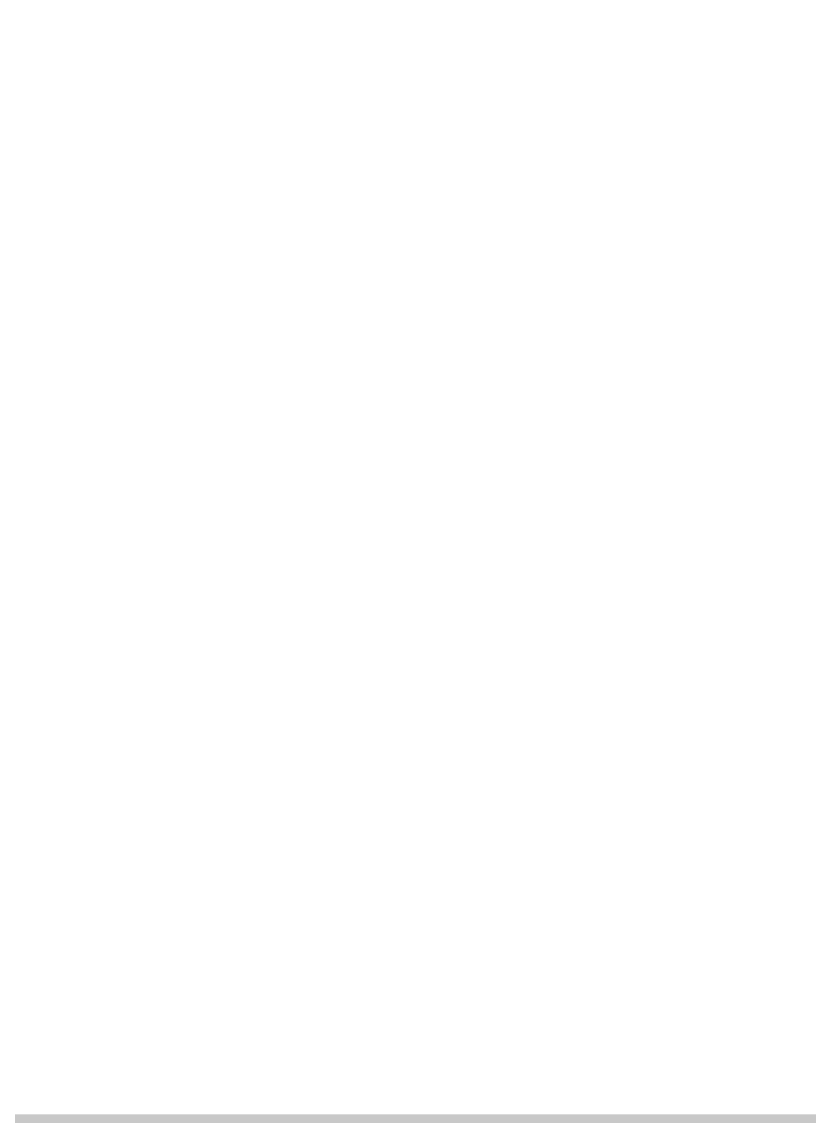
# Model space of a CAD drawing. Header units: millimetres. Extents: x -46169 to 174149, y -86316 to 18123.
# Drawn here: x 120033.7 to 120173, y -84266.8 to -84073.3 of the extents above; entities that cross this region are included whole.
import ezdxf

# ---------------------------------------------------------------- set-up
doc = ezdxf.new("R2010")
doc.units = ezdxf.units.MM
doc.header["$MEASUREMENT"] = 0
doc.linetypes.add('Wipeout_Contour', pattern=[1000, 0, -1000])
doc.layers.add('A04_A04_1_A-35-M_FFE_Sanitary_Pen_No__210', color=7, linetype='Continuous', lineweight=13, true_color=0xbae3f7)
doc.layers.add('A04_A04_1_New_A-25-M_Wall_Int', color=7, linetype='Continuous')
doc.layers.add('A04_A04_1_New_A-35-M_FFE_Loose', color=7, linetype='Continuous')

msp = doc.modelspace()

# ---------------------------------------------------------------- wipeouts: each hides what was drawn before it
at = {"color": 254, "linetype": 'Wipeout_Contour', "lineweight": 0, "ltscale": 4403046.294925408}
msp.add_wipeout([(120227.07, -84266.92), (119755.01, -84266.92), (119755.01, -84457.92), (123475.25, -84457.92), (123475.25, -81407.92), (119755.01, -81407.92), (119755.01, -83688.64), (120283.73, -83688.64), (120285.3, -83688.73), (120288.36, -83689.43), (120291.18, -83690.79), (120293.63, -83692.75), (120295.59, -83695.2), (120296.95, -83698.03), (120297.65, -83701.1), (120297.74, -83702.67), (120297.73, -83703.99), (120297.75, -84251.13), (120297.74, -84252.92), (120297.65, -84254.48), (120296.96, -84257.54), (120295.6, -84260.37), (120293.64, -84262.82), (120291.19, -84264.77), (120288.37, -84266.13), (120285.31, -84266.83), (120283.65, -84266.92), (120259.66, -84266.92), (120259.66, -84454.92), (120227.07, -84454.92)], dxfattribs=at).dxf.layer = 'A04_A04_1_New_A-25-M_Wall_Int'

# ---------------------------------------------------------------- next in the draw order: hatches: boundary and pattern name
at = {"layer": 'A04_A04_1_A-35-M_FFE_Sanitary_Pen_No__210', "linetype": 'Continuous', "lineweight": 0, "true_color": 0x2e383d}
msp.add_hatch(color=250, dxfattribs=at).paths.add_polyline_path([(119762.03, -81412.92), (119762.03, -84457.92), (124593.47, -84457.92), (124593.47, -81412.92)])

# ---------------------------------------------------------------- next in the draw order: wipeouts: each hides what was drawn before it
at = {"color": 254, "linetype": 'Wipeout_Contour', "lineweight": 0, "ltscale": 584488.466699}
msp.add_wipeout([(120269.86, -84251.92), (118499.86, -84251.92), (118499.87, -84255.25), (120269.86, -84255.25)], dxfattribs=at).dxf.layer = 'A04_A04_1_New_A-35-M_FFE_Loose'

# ---------------------------------------------------------------- next in the draw order: wipeouts: each hides what was drawn before it
at = {"color": 254, "linetype": 'Wipeout_Contour', "lineweight": 0, "ltscale": 583856.515629}
msp.add_wipeout([(118499.86, -84251.92), (120269.86, -84251.92), (120269.86, -83706.08), (118499.86, -83706.08)], dxfattribs=at).dxf.layer = 'A04_A04_1_New_A-35-M_FFE_Loose'
at = {"color": 254, "linetype": 'Wipeout_Contour', "lineweight": 0, "ltscale": 584495.978272}
msp.add_wipeout([(120269.86, -84255.25), (118499.87, -84255.25), (118499.87, -84258.43), (120269.86, -84258.43)], dxfattribs=at).dxf.layer = 'A04_A04_1_New_A-35-M_FFE_Loose'

# ---------------------------------------------------------------- next in the draw order: wipeouts: each hides what was drawn before it
at = {"color": 254, "linetype": 'Wipeout_Contour', "lineweight": 0, "ltscale": 584502.926368}
msp.add_wipeout([(120269.86, -84258.43), (118499.87, -84258.43), (118499.87, -84261.27), (120269.87, -84261.27)], dxfattribs=at).dxf.layer = 'A04_A04_1_New_A-35-M_FFE_Loose'

# ---------------------------------------------------------------- next in the draw order: wipeouts: each hides what was drawn before it
at = {"color": 254, "linetype": 'Wipeout_Contour', "lineweight": 0, "ltscale": 584508.962495}
msp.add_wipeout([(120269.87, -84261.27), (118499.87, -84261.27), (118499.88, -84263.64), (120269.87, -84263.64)], dxfattribs=at).dxf.layer = 'A04_A04_1_New_A-35-M_FFE_Loose'

# ---------------------------------------------------------------- next in the draw order: wipeouts: each hides what was drawn before it
at = {"color": 254, "linetype": 'Wipeout_Contour', "lineweight": 0, "ltscale": 584513.783963}
msp.add_wipeout([(120269.87, -84263.64), (118499.88, -84263.64), (118499.89, -84265.43), (120269.88, -84265.43)], dxfattribs=at).dxf.layer = 'A04_A04_1_New_A-35-M_FFE_Loose'

# ---------------------------------------------------------------- next in the draw order: wipeouts: each hides what was drawn before it
at = {"color": 254, "linetype": 'Wipeout_Contour', "lineweight": 0, "ltscale": 584517.148936}
msp.add_wipeout([(120269.88, -84265.43), (118499.89, -84265.43), (118499.89, -84266.54), (120269.89, -84266.54)], dxfattribs=at).dxf.layer = 'A04_A04_1_New_A-35-M_FFE_Loose'

doc.saveas('drawing.dxf')
